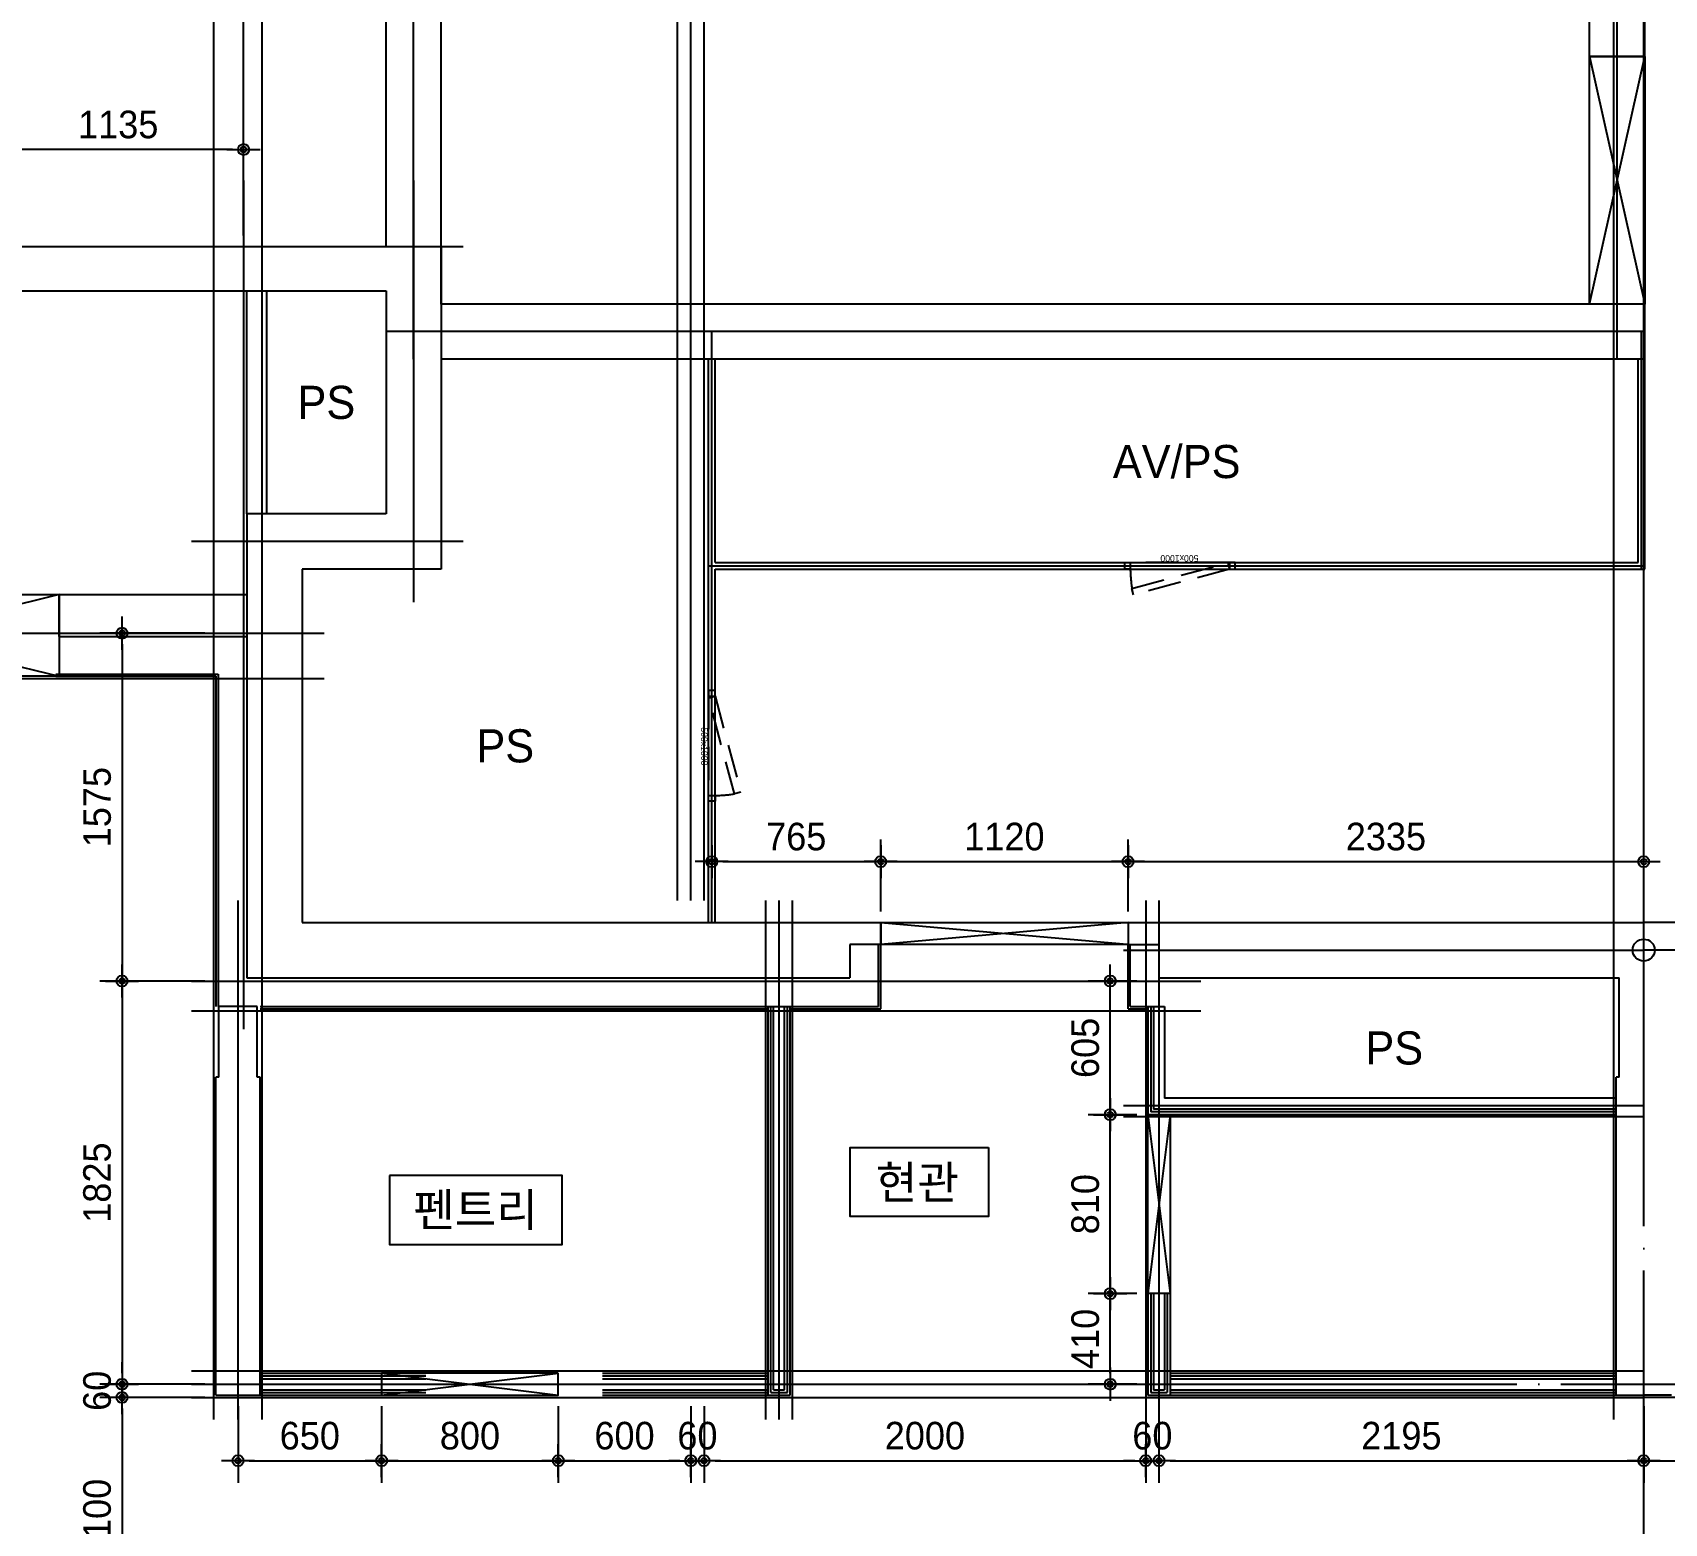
# Model space of a CAD drawing. Header units: millimetres. Extents: x 0 to 92204, y -190080 to 23760.
# Drawn here: x 12563 to 19951, y -147703 to -140954 of the extents above; entities that cross this region are included whole.
import ezdxf
from ezdxf.enums import TextEntityAlignment as Align
from ezdxf.xclip import XClip

# ---------------------------------------------------------------- set-up
doc = ezdxf.new("R2010")
doc.units = ezdxf.units.MM
doc.header["$LTSCALE"] = 100
doc.header["$XCLIPFRAME"] = 0
for name, pattern in [('AUDIT_D_220706163347-0', [0]), ('CEN', [62, 60, -1, 0, -1]), ('xr-101_102동-2F$0$HID', [2.3, 1.5, -0.8])]:
    doc.linetypes.add(name, pattern=pattern)
doc.layers.get('defpoints').update_dxf_attribs({"color": 139})
for name, color, linetype in [('A-STEEL', 4, 'Continuous'), ('AA-XXXX-DIMS', 7, 'Continuous'), ('AA-XXXX-TEXT#LEV', 3, 'Continuous'), ('CEN_CON', 1, 'CEN'), ('CEN_WALL', 12, 'CEN'), ('CONC', 2, 'Continuous'), ('DIM', 7, 'AUDIT_D_220706163347-0'), ('MC', 135, 'Continuous'), ('ROM', 7, 'AUDIT_D_220706163347-0'), ('WAL', 3, 'Continuous'), ('WAL_DRY', 7, 'Continuous'), ('xr-101_102동-2F$0$AA-DWXM-DOOR(PS점검구)', 4, 'xr-101_102동-2F$0$HID'), ('실명', 3, 'AUDIT_D_220706163347-0'), ('실명박스', 7, 'AUDIT_D_220706163347-0'), ('창호-open', 4, 'Continuous')]:
    doc.layers.add(name, color=color, linetype=linetype)
for name, color, linetype, plot in [('AA-XXXX-MC', 153, 'AUDIT_D_220706163347-0', False), ('Defpoint', 135, 'Continuous', False), ('xr-101_102동-2F$0$DEFPOINT', 231, 'Continuous', False)]:
    doc.layers.add(name, color=color, linetype=linetype, plot=plot)
doc.styles.add('HAUD01', font='Dotum.ttf')
doc.styles.add('xr-101_102동-2F$0$HAUD01', font='Dotum.ttf')
doc.styles.add('돋움', font='Dotum.ttf')
doc.dimstyles.new('내부100', dxfattribs={"dimscale": 50, "dimtxt": 2.5, "dimasz": 1, "dimexe": 2, "dimexo": 1, "dimgap": 1, "dimtad": 1, "dimdec": 0, "dimzin": 0, "dimdsep": 46, "dimtxsty": '돋움', "dimblk1": 'DIMDOT', "dimblk2": 'DIMDOT', "dimsah": 1, "dimcen": 0.09, "dimdle": 2, "dimclrd": 7, "dimclre": 7, "dimclrt": 3, "dimadec": 0, "dimazin": 0, "dimtfac": 1, "dimtdec": 0, "dimtix": 1, "dimtmove": 2, "dimatfit": 3, "dimldrblk": 'DIMDOT', "dimfxl": 1, "dimtolj": 1, "dimtzin": 0, "dimarcsym": 0})

# ---------------------------------------------------------------- blocks, each defined once
blk = doc.blocks.new('A$C38A1636F')
at = {"layer": 'xr-101_102동-2F$0$AA-DWXM-DOOR(PS점검구)'}
for p, q in [((225, 0), (-225, 0)), ((-225, -30), (225, -30))]:
    blk.add_line(p, q, dxfattribs=at)
for points in [[(-250, 0), (-225, 0), (-225, -30), (-250, -30)], [(250, 0), (225, 0), (225, -30), (250, -30)], [(-209.7, -146.5), (-217.4, -117.5), (217.2, -1), (225, -30)]]:
    blk.add_lwpolyline(points, close=True, dxfattribs=at)
blk.add_arc((385.2, -21.3), 610.2, 180.81816, 189.07051, dxfattribs=at)
at = {"layer": 'xr-101_102동-2F$0$DEFPOINT', "style": 'xr-101_102동-2F$0$HAUD01'}
blk.add_text('500x1000', height=30, rotation=180, dxfattribs=at).set_placement((-2.5, 18.6), align=Align.MIDDLE_CENTER)
blk = doc.blocks.new('CO-106-MF', base_point=(321577.8, -11662.9))
at = {"layer": 'A-STEEL'}
for p, q in [((352677.8, -11662.9), (352677.8, -9112.9)), ((352707.8, -10032.9), (352707.8, -9112.9)), ((356887.8, -10032.9), (356887.8, -9112.9)), ((356917.8, -10062.9), (356917.8, -9112.9)), ((352707.8, -10032.9), (356887.8, -10032.9)), ((352707.8, -10062.9), (356917.8, -10062.9)), ((352707.8, -11662.9), (352707.8, -10062.9))]:
    blk.add_line(p, q, dxfattribs=at)
at = {"layer": 'CEN_CON'}
for p, q in [((351342.8, -9112.9), (351342.8, -6012.9)), ((356792.8, -9112.9), (356792.8, -6012.9)), ((356917.8, -8987.9), (351217.8, -8987.9)), ((352692.8, -11662.9), (352692.8, -8987.9)), ((356902.8, -10062.9), (356902.8, -8987.9)), ((352677.8, -10047.9), (356917.8, -10047.9))]:
    blk.add_line(p, q, dxfattribs=at)
at = {"layer": 'CONC'}
for p, q in [((351217.8, -8602.9), (351217.8, -6012.9)), ((351467.8, -8862.9), (351467.8, -6262.9)), ((356667.8, -7742.9), (356667.8, -6262.9)), ((356917.8, -7742.9), (356917.8, -6262.9)), ((356917.8, -7742.9), (356667.8, -7742.9)), ((356917.8, -8862.9), (351467.8, -8862.9)), ((356917.8, -9112.9), (356917.8, -8862.9)), ((356917.8, -9112.9), (351467.8, -9112.9))]:
    blk.add_line(p, q, dxfattribs=at)
at = {"layer": 'AA-XXXX-TEXT#LEV'}
blk.add_blockref('A$C38A1636F', (354812.8, -10032.9), dxfattribs=at)
at = {"layer": 'AA-XXXX-TEXT#LEV', "rotation": 90}
blk.add_blockref('A$C38A1636F', (352677.8, -10862.9), dxfattribs=at)
blk = doc.blocks.new('U-131A(기본)', base_point=(-95320.8, -158830.5))
at = {"layer": 'CEN_CON'}
for p, q in [((-87030.8, -148195.5), (-87030.8, -152038.4)), ((-86260.8, -148195.5), (-86260.8, -150105.5)), ((-95925.8, -148495.5), (-86035.8, -148495.5)), ((-86035.8, -149830.5), (-87265.8, -149830.5)), ((-87055.8, -153805.5), (-87055.8, -151455.5)), ((-80690.8, -159130.5), (-80690.8, -151455.5)), ((-80690.8, -159130.5), (-80690.8, -151455.5)), ((-83045.8, -151680.5), (-80690.8, -151680.5)), ((-78735.8, -151680.5), (-80690.8, -151680.5)), ((-87265.8, -151820.5), (-82695.8, -151820.5))]:
    blk.add_line(p, q, dxfattribs=at)
at = {"layer": 'CEN_WALL'}
for p, q in [((-91065.8, -150245.5), (-86665.8, -150245.5)), ((-84605.8, -153805.5), (-84605.8, -151455.5)), ((-82885.8, -151455.5), (-82885.8, -153805.5)), ((-80690.8, -152385.5), (-83045.8, -152385.5)), ((-87265.8, -153645.5), (-80690.8, -153645.5)), ((-80690.8, -153645.5), (-78632.8, -153645.5))]:
    blk.add_line(p, q, dxfattribs=at)
at = {"layer": 'CONC'}
for p, q in [((-88165.8, -148495.5), (-86135.8, -148495.5)), ((-86135.8, -148495.5), (-86135.8, -149955.5)), ((-88165.8, -148695.5), (-86385.8, -148695.5)), ((-86385.8, -148695.5), (-86385.8, -149705.5)), ((-86385.8, -149705.5), (-87015.8, -149705.5)), ((-87015.8, -149705.5), (-87015.8, -151805.5)), ((-86135.8, -149955.5), (-86765.8, -149955.5)), ((-86765.8, -149955.5), (-86765.8, -151555.5)), ((-86765.8, -151555.5), (-84145.8, -151555.5)), ((-84145.8, -151555.5), (-84145.8, -151655.5)), ((-83025.8, -151555.5), (-80690.8, -151555.5)), ((-83025.8, -151555.5), (-83025.8, -151655.5)), ((-74615.8, -151555.5), (-80690.8, -151555.5)), ((-84145.8, -151655.5), (-84285.8, -151655.5)), ((-84285.8, -151655.5), (-84285.8, -151805.5)), ((-83025.8, -151655.5), (-82885.8, -151655.5)), ((-82885.8, -151655.5), (-82885.8, -151805.5)), ((-87015.8, -151805.5), (-84285.8, -151805.5)), ((-82885.8, -151805.5), (-80802.8, -151805.5)), ((-80802.8, -152255.5), (-80802.8, -151805.5)), ((-87142.8, -152255.5), (-87142.8, -151935.5)), ((-86968.8, -151935.5), (-87142.8, -151935.5)), ((-86968.8, -152255.5), (-86968.8, -151935.5)), ((-87155.8, -153695.5), (-87155.8, -152255.5)), ((-87142.8, -152255.5), (-87155.8, -152255.5)), ((-86955.8, -152255.5), (-86968.8, -152255.5)), ((-86955.8, -153695.5), (-86955.8, -152255.5)), ((-80815.8, -153695.5), (-80815.8, -152255.5)), ((-80802.8, -152255.5), (-80815.8, -152255.5)), ((-87155.8, -153695.5), (-86955.8, -153695.5)), ((-80815.8, -153695.5), (-80690.8, -153695.5)), ((-80565.8, -153695.5), (-80690.8, -153695.5))]:
    blk.add_line(p, q, dxfattribs=at)
at = {"layer": 'Defpoint'}
blk.add_circle((-80690.8, -151680.5), 50, dxfattribs=at)
blk.add_circle((-80690.8, -151680.5), 50, dxfattribs=at)
at = {"layer": 'MC'}
for p, q in [((-87165.8, -153805.5), (-87165.8, -148195.5)), ((-91065.8, -150450.5), (-86665.8, -150450.5)), ((-86945.8, -153805.5), (-86945.8, -151455.5)), ((-84665.8, -153805.5), (-84665.8, -151455.5)), ((-84545.8, -153805.5), (-84545.8, -151455.5)), ((-82945.8, -151455.5), (-82945.8, -153805.5)), ((-80825.8, -153805.5), (-80825.8, -151455.5)), ((-87265.8, -151955.5), (-82695.8, -151955.5)), ((-80690.8, -152435.5), (-83045.8, -152435.5)), ((-87265.8, -153585.5), (-80690.8, -153585.5)), ((-87265.8, -153705.5), (-80690.8, -153705.5)), ((-65455.8, -153705.5), (-80690.8, -153705.5)), ((-74115.8, -153705.5), (-80690.8, -153705.5))]:
    blk.add_line(p, q, dxfattribs=at)
at = {"layer": 'WAL'}
for p, q in [((-87015.8, -149705.5), (-87015.8, -148695.5)), ((-86925.8, -149705.5), (-86925.8, -148695.5)), ((-87865.8, -150070.5), (-87015.8, -150070.5)), ((-87865.8, -150260.5), (-87865.8, -150070.5)), ((-87865.8, -150260.5), (-87015.8, -150260.5))]:
    blk.add_line(p, q, dxfattribs=at)
at = {"layer": 'WAL_DRY'}
for p, q in [((-87880.8, -150430.5), (-87145.8, -150430.5)), ((-87880.8, -150440.5), (-87155.8, -150440.5)), ((-87155.8, -150440.5), (-87155.8, -151935.5)), ((-87145.8, -150430.5), (-87145.8, -151935.5)), ((-84155.8, -151935.5), (-84155.8, -151655.5)), ((-84145.8, -151945.5), (-84145.8, -151655.5)), ((-83025.8, -151945.5), (-83025.8, -151655.5)), ((-83015.8, -151935.5), (-83015.8, -151655.5)), ((-86955.8, -151935.5), (-84155.8, -151935.5)), ((-86955.8, -151945.5), (-84655.8, -151945.5)), ((-84655.8, -153695.5), (-84655.8, -151935.5)), ((-84643.3, -153683), (-84643.3, -151935.5)), ((-84630.8, -153670.5), (-84630.8, -151935.5)), ((-84580.8, -153670.5), (-84580.8, -151935.5)), ((-84568.3, -153683), (-84568.3, -151935.5)), ((-84555.8, -153695.5), (-84555.8, -151935.5)), ((-84555.8, -151945.5), (-84145.8, -151945.5)), ((-83025.8, -151945.5), (-82935.8, -151945.5)), ((-83015.8, -151935.5), (-82935.8, -151935.5)), ((-82935.8, -151935.5), (-82935.8, -152425.5)), ((-82935.8, -151935.5), (-82860.8, -151935.5)), ((-82923.3, -151935.5), (-82923.3, -152413)), ((-82910.8, -151935.5), (-82910.8, -152400.5)), ((-82860.8, -151935.5), (-82860.8, -152350.5)), ((-80815.8, -152413), (-82923.3, -152413)), ((-80815.8, -152400.5), (-82910.8, -152400.5)), ((-80815.8, -152350.5), (-82860.8, -152350.5)), ((-80815.8, -152425.5), (-82935.8, -152425.5)), ((-82935.8, -153235.5), (-82935.8, -153695.5)), ((-82923.3, -153235.5), (-82923.3, -153683)), ((-82910.8, -153235.5), (-82910.8, -153670.5)), ((-82860.8, -153235.5), (-82860.8, -153670.5)), ((-82848.3, -153235.5), (-82848.3, -153683)), ((-82835.8, -153235.5), (-82835.8, -153695.5)), ((-86955.8, -153595.5), (-86205.8, -153595.5)), ((-85405.8, -153595.5), (-84655.8, -153595.5)), ((-82835.8, -153595.5), (-80815.8, -153595.5)), ((-86955.8, -153608), (-86205.8, -153608)), ((-86955.8, -153620.5), (-86205.8, -153620.5)), ((-86955.8, -153670.5), (-86205.8, -153670.5)), ((-85405.8, -153608), (-84655.8, -153608)), ((-85405.8, -153620.5), (-84655.8, -153620.5)), ((-85405.8, -153670.5), (-84655.8, -153670.5)), ((-84630.8, -153670.5), (-84580.8, -153670.5)), ((-82910.8, -153670.5), (-82860.8, -153670.5)), ((-82835.8, -153608), (-80815.8, -153608)), ((-82835.8, -153620.5), (-80815.8, -153620.5)), ((-82835.8, -153670.5), (-80815.8, -153670.5)), ((-86955.8, -153683), (-86205.8, -153683)), ((-86955.8, -153695.5), (-86205.8, -153695.5)), ((-85405.8, -153683), (-84655.8, -153683)), ((-85405.8, -153695.5), (-84655.8, -153695.5)), ((-84655.8, -153695.5), (-84555.8, -153695.5)), ((-84643.3, -153683), (-84568.3, -153683)), ((-82935.8, -153695.5), (-82835.8, -153695.5)), ((-82923.3, -153683), (-82848.3, -153683)), ((-82835.8, -153683), (-80815.8, -153683)), ((-82835.8, -153695.5), (-80815.8, -153695.5))]:
    blk.add_line(p, q, dxfattribs=at)
blk = doc.blocks.new('DIMDOT')
at = {"layer": 'AA-XXXX-DIMS'}
for p, q in [((0, -1.5), (0, 1.5)), ((-1.5, 0), (1.5, 0))]:
    blk.add_line(p, q, dxfattribs=at)
for radius in [0.5, 0.25]:
    blk.add_circle((0, 0), radius, dxfattribs=at)
blk = doc.blocks.new('*D1688')
at = {"layer": 'defpoints', "color": 0, "transparency": 16777216}
for p in [(13493, -147123), (14143, -147123), (14143, -147419.4)]:
    blk.add_point(p, dxfattribs=at)
at = {"layer": 'DIM', "color": 7, "lineweight": -2, "transparency": 16777216}
for p, q in [((13493, -147173), (13493, -147519.4)), ((14143, -147173), (14143, -147519.4)), ((13543, -147419.4), (14093, -147419.4))]:
    blk.add_line(p, q, dxfattribs=at)
at = {"layer": 'DIM', "color": 7, "lineweight": -2, "transparency": 16777216, "xscale": 50, "yscale": 50, "zscale": 50, "rotation": 180}
blk.add_blockref('DIMDOT', (13493, -147419.4), dxfattribs=at)
at = {"layer": 'DIM', "color": 7, "lineweight": -2, "transparency": 16777216, "xscale": 50, "yscale": 50, "zscale": 50}
blk.add_blockref('DIMDOT', (14143, -147419.4), dxfattribs=at)
at = {"layer": 'DIM', "color": 3, "transparency": 16777216, "insert": (13818, -147306.8), "char_height": 125, "attachment_point": 5, "style": '돋움'}
blk.add_mtext('\\A1;650', dxfattribs=at)
blk = doc.blocks.new('*D1689')
at = {"layer": 'defpoints', "color": 0, "transparency": 16777216}
for p in [(14143, -147123), (14943, -147123), (14943, -147419.4)]:
    blk.add_point(p, dxfattribs=at)
at = {"layer": 'DIM', "color": 7, "lineweight": -2, "transparency": 16777216}
for p, q in [((14143, -147173), (14143, -147519.4)), ((14943, -147173), (14943, -147519.4)), ((14193, -147419.4), (14893, -147419.4))]:
    blk.add_line(p, q, dxfattribs=at)
at = {"layer": 'DIM', "color": 7, "lineweight": -2, "transparency": 16777216, "xscale": 50, "yscale": 50, "zscale": 50, "rotation": 180}
blk.add_blockref('DIMDOT', (14143, -147419.4), dxfattribs=at)
at = {"layer": 'DIM', "color": 7, "lineweight": -2, "transparency": 16777216, "xscale": 50, "yscale": 50, "zscale": 50}
blk.add_blockref('DIMDOT', (14943, -147419.4), dxfattribs=at)
at = {"layer": 'DIM', "color": 3, "transparency": 16777216, "insert": (14543, -147306.8), "char_height": 125, "attachment_point": 5, "style": '돋움'}
blk.add_mtext('\\A1;800', dxfattribs=at)
blk = doc.blocks.new('*D1690')
at = {"layer": 'defpoints', "color": 0, "transparency": 16777216}
for p in [(14943, -147123), (15543, -147123), (15543, -147419.4)]:
    blk.add_point(p, dxfattribs=at)
at = {"layer": 'DIM', "color": 7, "lineweight": -2, "transparency": 16777216}
for p, q in [((14943, -147173), (14943, -147519.4)), ((15543, -147173), (15543, -147519.4)), ((14993, -147419.4), (15493, -147419.4))]:
    blk.add_line(p, q, dxfattribs=at)
at = {"layer": 'DIM', "color": 7, "lineweight": -2, "transparency": 16777216, "xscale": 50, "yscale": 50, "zscale": 50, "rotation": 180}
blk.add_blockref('DIMDOT', (14943, -147419.4), dxfattribs=at)
at = {"layer": 'DIM', "color": 7, "lineweight": -2, "transparency": 16777216, "xscale": 50, "yscale": 50, "zscale": 50}
blk.add_blockref('DIMDOT', (15543, -147419.4), dxfattribs=at)
at = {"layer": 'DIM', "color": 3, "transparency": 16777216, "insert": (15243, -147306.8), "char_height": 125, "attachment_point": 5, "style": '돋움'}
blk.add_mtext('\\A1;600', dxfattribs=at)
blk = doc.blocks.new('*D1691')
at = {"layer": 'defpoints', "color": 0, "transparency": 16777216}
for p in [(15543, -147123), (15603, -147123), (15603, -147419.4)]:
    blk.add_point(p, dxfattribs=at)
at = {"layer": 'DIM', "color": 7, "lineweight": -2, "transparency": 16777216}
for p, q in [((15543, -147173), (15543, -147519.4)), ((15603, -147173), (15603, -147519.4)), ((15493, -147419.4), (15443, -147419.4)), ((15543, -147419.4), (15603, -147419.4)), ((15653, -147419.4), (15703, -147419.4))]:
    blk.add_line(p, q, dxfattribs=at)
at = {"layer": 'DIM', "color": 7, "lineweight": -2, "transparency": 16777216, "xscale": 50, "yscale": 50, "zscale": 50}
blk.add_blockref('DIMDOT', (15543, -147419.4), dxfattribs=at)
at = {"layer": 'DIM', "color": 7, "lineweight": -2, "transparency": 16777216, "xscale": 50, "yscale": 50, "zscale": 50, "rotation": 180}
blk.add_blockref('DIMDOT', (15603, -147419.4), dxfattribs=at)
at = {"layer": 'DIM', "color": 3, "transparency": 16777216, "insert": (15573, -147306.8), "char_height": 125, "attachment_point": 5, "style": '돋움'}
blk.add_mtext('\\A1;60', dxfattribs=at)
blk = doc.blocks.new('*D1692')
at = {"layer": 'defpoints', "color": 0, "transparency": 16777216}
for p in [(15603, -147123), (17603, -147123), (17603, -147419.4)]:
    blk.add_point(p, dxfattribs=at)
at = {"layer": 'DIM', "color": 7, "lineweight": -2, "transparency": 16777216}
for p, q in [((15603, -147173), (15603, -147519.4)), ((17603, -147173), (17603, -147519.4)), ((15653, -147419.4), (17553, -147419.4))]:
    blk.add_line(p, q, dxfattribs=at)
at = {"layer": 'DIM', "color": 7, "lineweight": -2, "transparency": 16777216, "xscale": 50, "yscale": 50, "zscale": 50, "rotation": 180}
blk.add_blockref('DIMDOT', (15603, -147419.4), dxfattribs=at)
at = {"layer": 'DIM', "color": 7, "lineweight": -2, "transparency": 16777216, "xscale": 50, "yscale": 50, "zscale": 50}
blk.add_blockref('DIMDOT', (17603, -147419.4), dxfattribs=at)
at = {"layer": 'DIM', "color": 3, "transparency": 16777216, "insert": (16603, -147306.8), "char_height": 125, "attachment_point": 5, "style": '돋움'}
blk.add_mtext('\\A1;2000', dxfattribs=at)
blk = doc.blocks.new('*D1693')
at = {"layer": 'defpoints', "color": 0, "transparency": 16777216}
for p in [(17603, -147123), (17663, -147123), (17663, -147419.4)]:
    blk.add_point(p, dxfattribs=at)
at = {"layer": 'DIM', "color": 7, "lineweight": -2, "transparency": 16777216}
for p, q in [((17603, -147173), (17603, -147519.4)), ((17663, -147173), (17663, -147519.4)), ((17553, -147419.4), (17503, -147419.4)), ((17603, -147419.4), (17663, -147419.4)), ((17713, -147419.4), (17763, -147419.4))]:
    blk.add_line(p, q, dxfattribs=at)
at = {"layer": 'DIM', "color": 7, "lineweight": -2, "transparency": 16777216, "xscale": 50, "yscale": 50, "zscale": 50}
blk.add_blockref('DIMDOT', (17603, -147419.4), dxfattribs=at)
at = {"layer": 'DIM', "color": 7, "lineweight": -2, "transparency": 16777216, "xscale": 50, "yscale": 50, "zscale": 50, "rotation": 180}
blk.add_blockref('DIMDOT', (17663, -147419.4), dxfattribs=at)
at = {"layer": 'DIM', "color": 3, "transparency": 16777216, "insert": (17633, -147306.8), "char_height": 125, "attachment_point": 5, "style": '돋움'}
blk.add_mtext('\\A1;60', dxfattribs=at)
blk = doc.blocks.new('*D1694')
at = {"layer": 'defpoints', "color": 0, "transparency": 16777216}
for p in [(17663, -147123), (19858, -147123), (19858, -147419.4)]:
    blk.add_point(p, dxfattribs=at)
at = {"layer": 'DIM', "color": 7, "lineweight": -2, "transparency": 16777216}
for p, q in [((17663, -147173), (17663, -147519.4)), ((19858, -147173), (19858, -147519.4)), ((17713, -147419.4), (19808, -147419.4))]:
    blk.add_line(p, q, dxfattribs=at)
at = {"layer": 'DIM', "color": 7, "lineweight": -2, "transparency": 16777216, "xscale": 50, "yscale": 50, "zscale": 50, "rotation": 180}
blk.add_blockref('DIMDOT', (17663, -147419.4), dxfattribs=at)
at = {"layer": 'DIM', "color": 7, "lineweight": -2, "transparency": 16777216, "xscale": 50, "yscale": 50, "zscale": 50}
blk.add_blockref('DIMDOT', (19858, -147419.4), dxfattribs=at)
at = {"layer": 'DIM', "color": 3, "transparency": 16777216, "insert": (18760.5, -147306.8), "char_height": 125, "attachment_point": 5, "style": '돋움'}
blk.add_mtext('\\A1;2195', dxfattribs=at)
blk = doc.blocks.new('*D1695')
at = {"layer": 'defpoints', "color": 0, "transparency": 16777216}
for p in [(19858, -147123), (21823, -147123), (21823, -147419.4)]:
    blk.add_point(p, dxfattribs=at)
at = {"layer": 'DIM', "color": 7, "lineweight": -2, "transparency": 16777216}
for p, q in [((19858, -147173), (19858, -147519.4)), ((21823, -147173), (21823, -147519.4)), ((19908, -147419.4), (21773, -147419.4))]:
    blk.add_line(p, q, dxfattribs=at)
at = {"layer": 'DIM', "color": 7, "lineweight": -2, "transparency": 16777216, "xscale": 50, "yscale": 50, "zscale": 50, "rotation": 180}
blk.add_blockref('DIMDOT', (19858, -147419.4), dxfattribs=at)
at = {"layer": 'DIM', "color": 7, "lineweight": -2, "transparency": 16777216, "xscale": 50, "yscale": 50, "zscale": 50}
blk.add_blockref('DIMDOT', (21823, -147419.4), dxfattribs=at)
at = {"layer": 'DIM', "color": 3, "transparency": 16777216, "insert": (20840.5, -147306.8), "char_height": 125, "attachment_point": 5, "style": '돋움'}
blk.add_mtext('\\A1;1965', dxfattribs=at)
blk = doc.blocks.new('*D1734')
at = {"layer": 'defpoints', "color": 0, "transparency": 16777216}
for p in [(12383, -141483.4), (12383, -141923), (13518, -141923)]:
    blk.add_point(p, dxfattribs=at)
at = {"layer": 'DIM', "color": 7, "lineweight": -2, "transparency": 16777216}
for p, q in [((12383, -141873), (12383, -141383.4)), ((13518, -141873), (13518, -141383.4)), ((13468, -141483.4), (12433, -141483.4))]:
    blk.add_line(p, q, dxfattribs=at)
at = {"layer": 'DIM', "color": 7, "lineweight": -2, "transparency": 16777216, "xscale": 50, "yscale": 50, "zscale": 50, "rotation": 180}
blk.add_blockref('DIMDOT', (12383, -141483.4), dxfattribs=at)
at = {"layer": 'DIM', "color": 7, "lineweight": -2, "transparency": 16777216, "xscale": 50, "yscale": 50, "zscale": 50}
blk.add_blockref('DIMDOT', (13518, -141483.4), dxfattribs=at)
at = {"layer": 'DIM', "color": 3, "transparency": 16777216, "insert": (12950.5, -141370.8), "char_height": 125, "attachment_point": 5, "style": '돋움'}
blk.add_mtext('\\A1;1135', dxfattribs=at)
blk = doc.blocks.new('*D1745')
at = {"layer": 'defpoints', "color": 0, "transparency": 16777216}
for p in [(17442.2, -146663), (17613, -146663), (17613, -147073)]:
    blk.add_point(p, dxfattribs=at)
at = {"layer": 'DIM', "color": 7, "lineweight": -2, "transparency": 16777216}
for p, q in [((17563, -146663), (17342.2, -146663)), ((17442.2, -147023), (17442.2, -146713)), ((17563, -147073), (17342.2, -147073))]:
    blk.add_line(p, q, dxfattribs=at)
at = {"layer": 'DIM', "color": 7, "lineweight": -2, "transparency": 16777216, "xscale": 50, "yscale": 50, "zscale": 50}
for p, rotation in [((17442.2, -146663), 90), ((17442.2, -147073), 270)]:
    blk.add_blockref('DIMDOT', p, dxfattribs=dict(at, rotation=rotation))
at = {"layer": 'DIM', "color": 3, "transparency": 16777216, "insert": (17329.6, -146868), "char_height": 125, "attachment_point": 5, "rotation": 90, "style": '돋움'}
blk.add_mtext('\\A1;410', dxfattribs=at)
blk = doc.blocks.new('*D1746')
at = {"layer": 'defpoints', "color": 0, "transparency": 16777216}
for p in [(17442.2, -145853), (17613, -145853), (17613, -146663)]:
    blk.add_point(p, dxfattribs=at)
at = {"layer": 'DIM', "color": 7, "lineweight": -2, "transparency": 16777216}
for p, q in [((17563, -145853), (17342.2, -145853)), ((17442.2, -146613), (17442.2, -145903)), ((17563, -146663), (17342.2, -146663))]:
    blk.add_line(p, q, dxfattribs=at)
at = {"layer": 'DIM', "color": 7, "lineweight": -2, "transparency": 16777216, "xscale": 50, "yscale": 50, "zscale": 50}
for p, rotation in [((17442.2, -145853), 90), ((17442.2, -146663), 270)]:
    blk.add_blockref('DIMDOT', p, dxfattribs=dict(at, rotation=rotation))
at = {"layer": 'DIM', "color": 3, "transparency": 16777216, "insert": (17329.6, -146258), "char_height": 125, "attachment_point": 5, "rotation": 90, "style": '돋움'}
blk.add_mtext('\\A1;810', dxfattribs=at)
blk = doc.blocks.new('*D1747')
at = {"layer": 'defpoints', "color": 0, "transparency": 16777216}
for p in [(17442.2, -145248), (17613, -145248), (17613, -145853)]:
    blk.add_point(p, dxfattribs=at)
at = {"layer": 'DIM', "color": 7, "lineweight": -2, "transparency": 16777216}
for p, q in [((17563, -145248), (17342.2, -145248)), ((17442.2, -145803), (17442.2, -145298)), ((17563, -145853), (17342.2, -145853))]:
    blk.add_line(p, q, dxfattribs=at)
at = {"layer": 'DIM', "color": 7, "lineweight": -2, "transparency": 16777216, "xscale": 50, "yscale": 50, "zscale": 50}
for p, rotation in [((17442.2, -145248), 90), ((17442.2, -145853), 270)]:
    blk.add_blockref('DIMDOT', p, dxfattribs=dict(at, rotation=rotation))
at = {"layer": 'DIM', "color": 3, "transparency": 16777216, "insert": (17329.6, -145550.5), "char_height": 125, "attachment_point": 5, "rotation": 90, "style": '돋움'}
blk.add_mtext('\\A1;605', dxfattribs=at)
blk = doc.blocks.new('*D1748')
at = {"layer": 'defpoints', "color": 0, "transparency": 16777216}
for p in [(16403, -144707.1), (15638, -144983), (16403, -144983)]:
    blk.add_point(p, dxfattribs=at)
at = {"layer": 'DIM', "color": 7, "lineweight": -2, "transparency": 16777216}
for p, q in [((15638, -144933), (15638, -144607.1)), ((16403, -144933), (16403, -144607.1)), ((15688, -144707.1), (16353, -144707.1))]:
    blk.add_line(p, q, dxfattribs=at)
at = {"layer": 'DIM', "color": 7, "lineweight": -2, "transparency": 16777216, "xscale": 50, "yscale": 50, "zscale": 50, "rotation": 180}
blk.add_blockref('DIMDOT', (15638, -144707.1), dxfattribs=at)
at = {"layer": 'DIM', "color": 7, "lineweight": -2, "transparency": 16777216, "xscale": 50, "yscale": 50, "zscale": 50}
blk.add_blockref('DIMDOT', (16403, -144707.1), dxfattribs=at)
at = {"layer": 'DIM', "color": 3, "transparency": 16777216, "insert": (16020.5, -144594.5), "char_height": 125, "attachment_point": 5, "style": '돋움'}
blk.add_mtext('\\A1;765', dxfattribs=at)
blk = doc.blocks.new('*D1749')
at = {"layer": 'defpoints', "color": 0, "transparency": 16777216}
for p in [(17523, -144707.1), (16403, -144983), (17523, -144983)]:
    blk.add_point(p, dxfattribs=at)
at = {"layer": 'DIM', "color": 7, "lineweight": -2, "transparency": 16777216}
for p, q in [((16403, -144933), (16403, -144607.1)), ((17523, -144933), (17523, -144607.1)), ((16453, -144707.1), (17473, -144707.1))]:
    blk.add_line(p, q, dxfattribs=at)
at = {"layer": 'DIM', "color": 7, "lineweight": -2, "transparency": 16777216, "xscale": 50, "yscale": 50, "zscale": 50, "rotation": 180}
blk.add_blockref('DIMDOT', (16403, -144707.1), dxfattribs=at)
at = {"layer": 'DIM', "color": 7, "lineweight": -2, "transparency": 16777216, "xscale": 50, "yscale": 50, "zscale": 50}
blk.add_blockref('DIMDOT', (17523, -144707.1), dxfattribs=at)
at = {"layer": 'DIM', "color": 3, "transparency": 16777216, "insert": (16963, -144594.5), "char_height": 125, "attachment_point": 5, "style": '돋움'}
blk.add_mtext('\\A1;1120', dxfattribs=at)
blk = doc.blocks.new('*D1750')
at = {"layer": 'defpoints', "color": 0, "transparency": 16777216}
for p in [(19858, -144707.1), (17523, -144983), (19858, -144983)]:
    blk.add_point(p, dxfattribs=at)
at = {"layer": 'DIM', "color": 7, "lineweight": -2, "transparency": 16777216}
for p, q in [((17523, -144933), (17523, -144607.1)), ((19858, -144933), (19858, -144607.1)), ((17573, -144707.1), (19808, -144707.1))]:
    blk.add_line(p, q, dxfattribs=at)
at = {"layer": 'DIM', "color": 7, "lineweight": -2, "transparency": 16777216, "xscale": 50, "yscale": 50, "zscale": 50, "rotation": 180}
blk.add_blockref('DIMDOT', (17523, -144707.1), dxfattribs=at)
at = {"layer": 'DIM', "color": 7, "lineweight": -2, "transparency": 16777216, "xscale": 50, "yscale": 50, "zscale": 50}
blk.add_blockref('DIMDOT', (19858, -144707.1), dxfattribs=at)
at = {"layer": 'DIM', "color": 3, "transparency": 16777216, "insert": (18690.5, -144594.5), "char_height": 125, "attachment_point": 5, "style": '돋움'}
blk.add_mtext('\\A1;2335', dxfattribs=at)
blk = doc.blocks.new('*D1754')
at = {"layer": 'defpoints', "color": 0, "transparency": 16777216}
for p in [(13393, -143673), (12967.9, -145248), (13393, -145248)]:
    blk.add_point(p, dxfattribs=at)
at = {"layer": 'DIM', "color": 7, "lineweight": -2, "transparency": 16777216}
for p, q in [((13343, -143673), (12867.9, -143673)), ((12967.9, -143723), (12967.9, -145198)), ((13343, -145248), (12867.9, -145248))]:
    blk.add_line(p, q, dxfattribs=at)
at = {"layer": 'DIM', "color": 7, "lineweight": -2, "transparency": 16777216, "xscale": 50, "yscale": 50, "zscale": 50}
for p, rotation in [((12967.9, -143673), 90), ((12967.9, -145248), 270)]:
    blk.add_blockref('DIMDOT', p, dxfattribs=dict(at, rotation=rotation))
at = {"layer": 'DIM', "color": 3, "transparency": 16777216, "insert": (12855.3, -144460.5), "char_height": 125, "attachment_point": 5, "rotation": 90, "style": '돋움'}
blk.add_mtext('\\A1;1575', dxfattribs=at)
blk = doc.blocks.new('*D1755')
at = {"layer": 'defpoints', "color": 0, "transparency": 16777216}
for p in [(13393, -145248), (12967.9, -147073), (13393, -147073)]:
    blk.add_point(p, dxfattribs=at)
at = {"layer": 'DIM', "color": 7, "lineweight": -2, "transparency": 16777216}
for p, q in [((13343, -145248), (12867.9, -145248)), ((12967.9, -145298), (12967.9, -147023)), ((13343, -147073), (12867.9, -147073))]:
    blk.add_line(p, q, dxfattribs=at)
at = {"layer": 'DIM', "color": 7, "lineweight": -2, "transparency": 16777216, "xscale": 50, "yscale": 50, "zscale": 50}
for p, rotation in [((12967.9, -145248), 90), ((12967.9, -147073), 270)]:
    blk.add_blockref('DIMDOT', p, dxfattribs=dict(at, rotation=rotation))
at = {"layer": 'DIM', "color": 3, "transparency": 16777216, "insert": (12855.3, -146160.5), "char_height": 125, "attachment_point": 5, "rotation": 90, "style": '돋움'}
blk.add_mtext('\\A1;1825', dxfattribs=at)
blk = doc.blocks.new('*D1756')
at = {"layer": 'defpoints', "color": 0, "transparency": 16777216}
for p in [(13393, -147073), (12967.9, -147133), (13393, -147133)]:
    blk.add_point(p, dxfattribs=at)
at = {"layer": 'DIM', "color": 7, "lineweight": -2, "transparency": 16777216}
for p, q in [((12967.9, -147023), (12967.9, -146973)), ((13343, -147073), (12867.9, -147073)), ((12967.9, -147073), (12967.9, -147133)), ((13343, -147133), (12867.9, -147133)), ((12967.9, -147183), (12967.9, -147233))]:
    blk.add_line(p, q, dxfattribs=at)
at = {"layer": 'DIM', "color": 7, "lineweight": -2, "transparency": 16777216, "xscale": 50, "yscale": 50, "zscale": 50}
for p, rotation in [((12967.9, -147073), 270), ((12967.9, -147133), 90)]:
    blk.add_blockref('DIMDOT', p, dxfattribs=dict(at, rotation=rotation))
at = {"layer": 'DIM', "color": 3, "transparency": 16777216, "insert": (12855.3, -147103), "char_height": 125, "attachment_point": 5, "rotation": 90, "style": '돋움'}
blk.add_mtext('\\A1;60', dxfattribs=at)
blk = doc.blocks.new('*D1757')
at = {"layer": 'defpoints', "color": 0, "transparency": 16777216}
for p in [(13393, -147133), (12967.9, -148233), (13393, -148233)]:
    blk.add_point(p, dxfattribs=at)
at = {"layer": 'DIM', "color": 7, "lineweight": -2, "transparency": 16777216}
for p, q in [((13343, -147133), (12867.9, -147133)), ((12967.9, -147183), (12967.9, -148183)), ((13343, -148233), (12867.9, -148233))]:
    blk.add_line(p, q, dxfattribs=at)
at = {"layer": 'DIM', "color": 7, "lineweight": -2, "transparency": 16777216, "xscale": 50, "yscale": 50, "zscale": 50}
for p, rotation in [((12967.9, -147133), 90), ((12967.9, -148233), 270)]:
    blk.add_blockref('DIMDOT', p, dxfattribs=dict(at, rotation=rotation))
at = {"layer": 'DIM', "color": 3, "transparency": 16777216, "insert": (12855.3, -147683), "char_height": 125, "attachment_point": 5, "rotation": 90, "style": '돋움'}
blk.add_mtext('\\A1;1100', dxfattribs=at)

msp = doc.modelspace()

# ---------------------------------------------------------------- linework, layer by layer
at = {"layer": 'AA-XXXX-MC'}
for p, q in [((13383, -141623), (13383, -138833)), ((13603, -144883), (13603, -138833)), ((15483, -144883), (15483, -138833)), ((15603, -144883), (15603, -138833)), ((19723, -144883), (19723, -138833))]:
    msp.add_line(p, q, dxfattribs=at)
at = {"layer": 'CEN_CON'}
for p, q in [((13518, -141623), (13518, -138833)), ((15543, -144883), (15543, -138833)), ((19858, -144883), (19858, -138833))]:
    msp.add_line(p, q, dxfattribs=at)
at = {"layer": '실명박스'}
for points in [[(16890.4, -146001.1), (16890.4, -146313.6), (16265.4, -146313.6), (16265.4, -146001.1)], [(14179.1, -146127.7), (14179.1, -146440.2), (14960.7, -146440.2), (14960.7, -146127.7)]]:
    msp.add_lwpolyline(points, close=True, dxfattribs=at)
at = {"layer": '창호-open'}
for p, q in [((19613, -142183), (19863, -141063)), ((19613, -141063), (19863, -142183)), ((12683, -143498), (11183, -143868)), ((11183, -143498), (12683, -143868)), ((17523, -144983), (16403, -145083)), ((16403, -144983), (17535.5, -145083)), ((17713, -145853), (17613, -146663)), ((17613, -145853), (17713, -146663)), ((14143, -147123), (14943, -147023)), ((14143, -147023), (14943, -147123))]:
    msp.add_line(p, q, dxfattribs=at)
for points in [[(19613, -141063), (19863, -141063), (19863, -142183), (19613, -142183)], [(11183, -143498), (12683, -143498), (12683, -143868), (11183, -143868)], [(16403, -144983), (17523, -144983), (17523, -145083), (16403, -145083)], [(17713, -146663), (17613, -146663), (17613, -145853), (17713, -145853)], [(14943, -147023), (14143, -147023), (14143, -147123), (14943, -147123)]]:
    msp.add_lwpolyline(points, close=True, dxfattribs=at)

# ---------------------------------------------------------------- block references
ref = msp.add_blockref('CO-106-MF', (-15477, -144983))
XClip(ref).set_block_clipping_path([(340631.7256188359, -19237.9350187937), (372147.7906722794, -5512.9350187937)])
msp.add_blockref('U-131A(기본)', (5228, -152258))

# ---------------------------------------------------------------- texts
at = {"layer": 'ROM', "color": 3, "style": 'HAUD01'}
for s, p in [('PS', (13893, -142628)), ('AV/PS', (17743, -142893)), ('PS', (14703, -144183)), ('PS', (18728.2, -145550.6))]:
    msp.add_text(s, height=150, dxfattribs=at).set_placement(p, align=Align.MIDDLE)
at = {"layer": '실명', "style": 'HAUD01'}
for s, p in [('현관', (16568.7, -146155.5)), ('펜트리', (14568.5, -146281.7))]:
    msp.add_text(s, height=150, dxfattribs=at).set_placement(p, align=Align.MIDDLE)

# ---------------------------------------------------------------- dimensions: what is measured, and where the dimension line sits
at = {"layer": 'DIM'}
for base, p1, p2, picture, middle in [((12383, -141483.4), (13518, -141923), (12383, -141923), '*D1734', (12950.5, -141370.8)), ((16403, -144707.1), (15638, -144983), (16403, -144983), '*D1748', (16020.5, -144594.5)), ((17523, -144707.1), (16403, -144983), (17523, -144983), '*D1749', (16963, -144594.5)), ((19858, -144707.1), (17523, -144983), (19858, -144983), '*D1750', (18690.5, -144594.5))]:
    dim = msp.add_linear_dim(base=base, p1=p1, p2=p2, dimstyle='내부100', override={"dimscale": 50}, dxfattribs=at)
    dim.commit()
    dim.dimension.update_dxf_attribs({"geometry": picture, "text_midpoint": middle})
for base, p1, p2, angle, picture, middle in [((12967.9, -145248), (13393, -143673), (13393, -145248), 90, '*D1754', (12855.3, -144460.5)), ((12967.9, -147073), (13393, -145248), (13393, -147073), 90, '*D1755', (12855.3, -146160.5)), ((17442.2, -145248), (17613, -145853), (17613, -145248), 90, '*D1747', (17329.6, -145550.5)), ((17442.2, -145853), (17613, -146663), (17613, -145853), 90, '*D1746', (17329.6, -146258)), ((17442.2, -146663), (17613, -147073), (17613, -146663), 90, '*D1745', (17329.6, -146868)), ((12967.9, -147133), (13393, -147073), (13393, -147133), 90, '*D1756', (12855.3, -147103)), ((12967.9, -148233), (13393, -147133), (13393, -148233), 90, '*D1757', (12855.3, -147683)), ((14143, -147419.4), (13493, -147123), (14143, -147123), 180, '*D1688', (13818, -147306.8)), ((14943, -147419.4), (14143, -147123), (14943, -147123), 180, '*D1689', (14543, -147306.8)), ((15543, -147419.4), (14943, -147123), (15543, -147123), 180, '*D1690', (15243, -147306.8)), ((15603, -147419.4), (15543, -147123), (15603, -147123), 180, '*D1691', (15573, -147306.8)), ((17603, -147419.4), (15603, -147123), (17603, -147123), 180, '*D1692', (16603, -147306.8)), ((17663, -147419.4), (17603, -147123), (17663, -147123), 180, '*D1693', (17633, -147306.8)), ((19858, -147419.4), (17663, -147123), (19858, -147123), 180, '*D1694', (18760.5, -147306.8)), ((21823, -147419.4), (19858, -147123), (21823, -147123), 180, '*D1695', (20840.5, -147306.8))]:
    dim = msp.add_linear_dim(base=base, p1=p1, p2=p2, angle=angle, dimstyle='내부100', override={"dimscale": 50}, dxfattribs=at)
    dim.commit()
    dim.dimension.update_dxf_attribs({"geometry": picture, "text_midpoint": middle})

doc.saveas('drawing.dxf')
